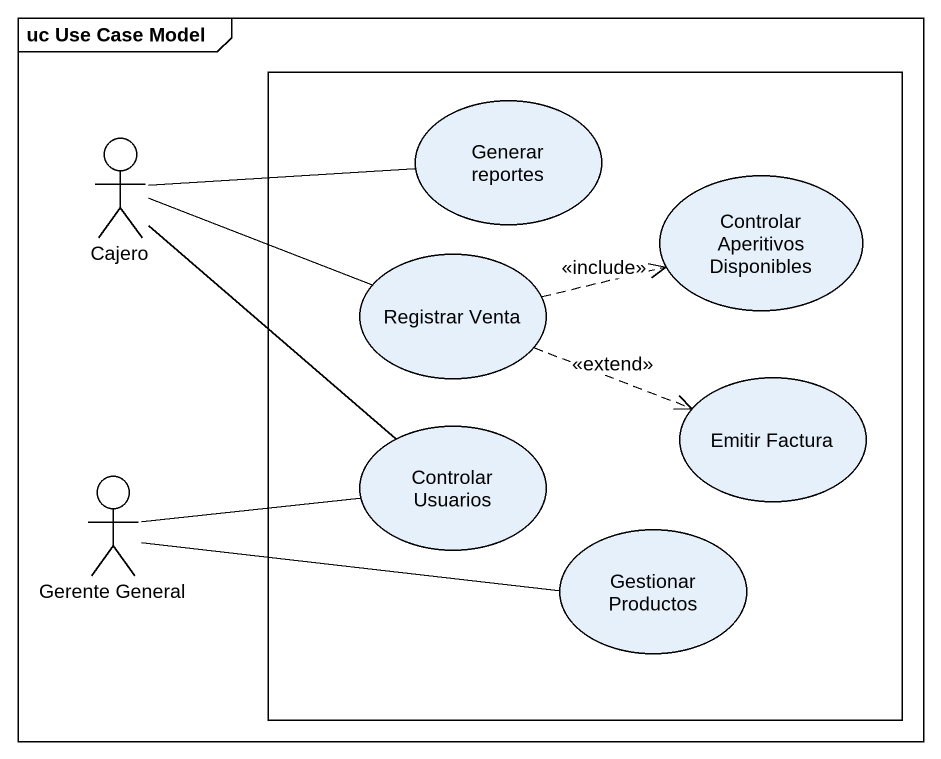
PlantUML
@startuml
mainframe uc Use Case Model
rectangle " " as rectangle1 {
  usecase "Generar reportes" as Generar_reportes
  usecase "Controlar Aperitivos Disponibles" as Controlar_Aperitivos
  usecase "Registrar Venta" as Registrar_Venta
  usecase "Controlar Usuarios" as Controlar_Usuarios
  usecase "Emitir Factura" as Emitir_Factura
  usecase "Gestionar Productos" as Gestionar_Productos
}
actor Cajero
actor "Gerente General" as Gerente_General
Generar_reportes -left- Cajero
Cajero -right- Registrar_Venta
Cajero -- Controlar_Usuarios
Registrar_Venta .right.> Controlar_Aperitivos : <<include>>
Registrar_Venta .right.> Emitir_Factura : <<extend>>
Gerente_General -right- Controlar_Usuarios
Gerente_General -right- Gestionar_Productos
@enduml
